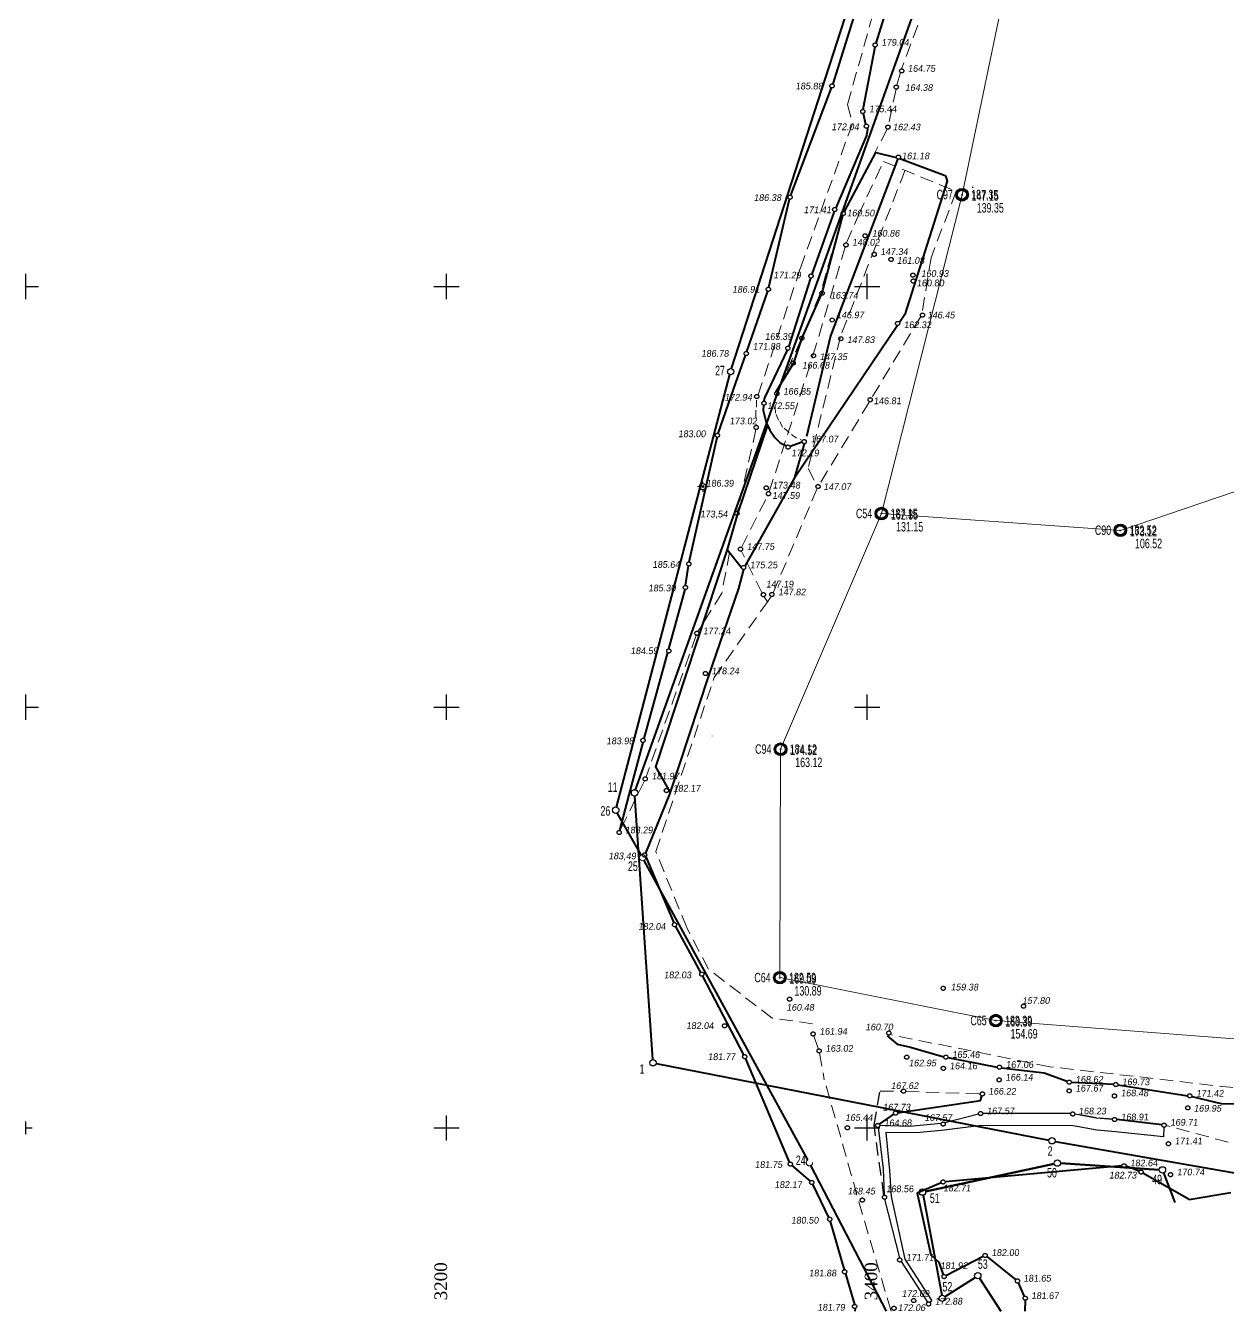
# Model space of a CAD drawing. Header units: millimetres. Extents: x 3233000 to 6468300, y 5635113 to 11269398.
# Drawn here: x 3233000 to 3233571, y 5635113 to 5635724 of the extents above; entities that cross this region are included whole.
import ezdxf
from ezdxf.enums import TextEntityAlignment as Align

# ---------------------------------------------------------------- set-up
doc = ezdxf.new("R2010")
doc.units = ezdxf.units.MM
doc.header["$LTSCALE"] = 2
doc.header["$PDMODE"] = 32
doc.header["$PDSIZE"] = 0.3
for name, pattern in [('ADOT1', [1.6, 0.1, -1.5]), ('DASHED2', [9.525, 6.35, -3.175]), ('HIDDEN2', [4.7625, 3.175, -1.5875])]:
    doc.linetypes.add(name, pattern=pattern)
for name, color, linetype in [('REGION_OBJ', 7, 'Continuous'), ('ввскр.бровка', 7, 'Continuous'), ('ВЫСОТЫ', 7, 'Continuous'), ('ГИДРОТЕХНИЧЕСКИЕ', 7, 'Continuous'), ('ГРАНИЦА', 7, 'Continuous'), ('ИМЕНА', 7, 'Continuous'), ('К_РЕЛЬЕФ', 7, 'Continuous'), ('Контур запасів', 7, 'Continuous'), ('КОНТУРА_СМЕЖЕСТВ', 7, 'Continuous'), ('кресты', 7, 'Continuous'), ('н.доб.бровка', 7, 'Continuous'), ('НАДЗЕМКА', 7, 'Continuous'), ('нвскр.бровка', 7, 'Continuous'), ('ОШИБКИ', 7, 'Continuous'), ('ПИКЕТЫ', 7, 'Continuous'), ('ПРОМЫШЛЕННЫЕ', 7, 'Continuous'), ('ПУНКТЫ', 7, 'Continuous'), ('РЕЛЬЕФ', 7, 'Continuous'), ('ТОКА_СТ', 1, 'Continuous')]:
    doc.layers.add(name, color=color, linetype=linetype)
doc.layers.add('н.бровка', color=7, linetype='HIDDEN2', lineweight=20)
doc.styles.add('grad', font='grad.shx')
doc.styles.add('universw', font='universw.shx', dxfattribs={"oblique": 10})
doc.styles.add('user', font='symeteo.shx', dxfattribs={"height": 2.5})

# ---------------------------------------------------------------- blocks, each defined once
blk = doc.blocks.new('piket')
at = {"layer": 'ПИКЕТЫ', "linetype": 'Continuous'}
h = blk.add_hatch(color=7, dxfattribs=at)
edge = h.paths.add_edge_path()
edge.add_arc((0, 0), 0.3, 0, 360)
at = {"layer": 'ПИКЕТЫ', "color": 7, "linetype": 'Continuous'}
blk.add_circle((0, 0), 0.3, dxfattribs=at)
at = {"layer": 'ВЫСОТЫ', "style": 'universw', "oblique": 6}
blk.add_attdef('H', (1.88, -0.23), '', height=2, dxfattribs=at)
at = {"layer": 'ИМЕНА', "style": 'universw', "oblique": 10}
blk.add_attdef('NAME', text='', height=2, dxfattribs=at).set_placement((0, 2.37), align=Align.CENTER)
at = {"layer": 'ТОКА_СТ', "style": 'universw', "oblique": 6, "flags": 1}
blk.add_attdef('POINT', text='', height=2, dxfattribs=at).set_placement((0, -2.79), align=Align.CENTER)
blk = doc.blocks.new('89_1')
h = blk.add_hatch(color=256)
h.paths.add_polyline_path([(-1.5, 0, 1), (1.5, 0, 1)])
h.paths.add_polyline_path([(1.1, 0, -1), (-1.1, 0, -1)], flags=16)
h.paths.add_polyline_path([(0.06, 0, -1), (-0.06, 0, -1)], flags=0)
for radius in [1.5, 1.1, 0.0622]:
    blk.add_circle((0, 0), radius)
at = {"color": 7, "linetype": 'Continuous', "style": 'user', "flags": 8}
blk.add_attdef('ddddd', (2.53, -1.14), '', height=2.5, dxfattribs=at)
at = {"color": 7, "linetype": 'Continuous', "style": 'grad', "oblique": 10, "width": 0.7}
for tag, p in [('P37', (6.48, 0.16)), ('P4', (6.45, -2.94))]:
    blk.add_attdef(tag, text='', height=2.5, dxfattribs=at).set_placement(p, align=Align.CENTER)
blk = doc.blocks.new('POINTINV')
at = {"layer": 'ПУНКТЫ', "color": 0, "linetype": 'Continuous'}
blk.add_point((0, 0), dxfattribs=at)
at = {"layer": 'ВЫСОТЫ', "color": 0, "style": 'grad', "width": 0.7}
blk.add_attdef('POINT_H', (1.6, -0.8), '', height=1.65, dxfattribs=at)
at = {"layer": 'ИМЕНА', "color": 0, "style": 'grad', "width": 0.7}
blk.add_attdef('POINT_NAM', text='', height=1.65, dxfattribs=at).set_placement((-1.6, -0.8), align=Align.RIGHT)
at = {"layer": 'ОШИБКИ', "color": 0, "linetype": 'Continuous', "style": 'grad', "width": 0.7, "flags": 1}
blk.add_attdef('POINT_MX', text='', height=1.65, dxfattribs=at).set_placement((-4.2077, 4.453385), align=Align.RIGHT)
blk.add_attdef('POINT_MY', (2.8923, 4.253385), '', height=1.65, dxfattribs=at)
blk = doc.blocks.new('5_1')
at = {"linetype": 'Continuous'}
h = blk.add_hatch(color=7, dxfattribs=at)
edge = h.paths.add_edge_path()
edge.add_arc((0, 0), 0.0588, 0, 360)
at = {"color": 7, "linetype": 'Continuous'}
for p, q in [((-0.75, 0), (-1.25, 0)), ((0, 0.75), (0, 1.25)), ((0.75, 0), (1.25, 0)), ((0, -0.75), (0, -1.25))]:
    blk.add_line(p, q, dxfattribs=at)
for radius in [0.75, 0.0588]:
    blk.add_circle((0, 0), radius, dxfattribs=at)
at = {"color": 7, "linetype": 'Continuous', "style": 'grad', "oblique": 10, "width": 0.7}
blk.add_attdef('P4', (2, 0.7), '', height=2.5, dxfattribs=at)
blk.add_attdef('P37', text='', height=2.5, dxfattribs=at).set_placement((-2, 0), align=Align.MIDDLE_RIGHT)
at = {"color": 7, "linetype": 'Continuous', "style": 'user', "flags": 8}
blk.add_attdef('ddddd', text='', height=2.5, dxfattribs=at).set_placement((2, 0), align=Align.MIDDLE_LEFT)
at = {"color": 7, "linetype": 'Continuous', "style": 'grad', "oblique": 10, "width": 0.7}
blk.add_attdef('P69', text='', height=2.5, dxfattribs=at).set_placement((2, -0.7), align=Align.TOP_LEFT)

msp = doc.modelspace()

# ---------------------------------------------------------------- linework, layer by layer
at = {"layer": 'REGION_OBJ', "color": 30, "linetype": 'Continuous'}
msp.add_lwpolyline([(3233460.57, 5635637.11), (3233460.57, 5635637.11)], dxfattribs=at)
at = {"layer": 'ввскр.бровка', "color": 7, "linetype": 'Continuous', "lineweight": 40}
for p, q in [((3233415.73, 5635798.71), (3233383.6, 5635696.26)), ((3233420.22, 5635766.86), (3233404.11, 5635715.72)), ((3233403.62, 5635713.82), (3233397.98, 5635684.12)), ((3233363.65, 5635643.35), (3233382.95, 5635694.39)), ((3233398.08, 5635682.17), (3233399.24, 5635677.11)), ((3233399.61, 5635671.83), (3233385.07, 5635637.41)), ((3233353.23, 5635599.62), (3233363.05, 5635641.47)), ((3233384.37, 5635635.6), (3233373.74, 5635605.84)), ((3233373.11, 5635603.98), (3233362.68, 5635571.57)), ((3233342.79, 5635569.09), (3233352.71, 5635597.71)), ((3233337.65, 5635554.71), (3233342.13, 5635567.23)), ((3233361.96, 5635569.74), (3233351.14, 5635547.11)), ((3233350.59, 5635541.06), (3233351.95, 5635535.29)), ((3233351.95, 5635535.29), (3233353.68, 5635531.66)), ((3233315.39, 5635469.07), (3233328.61, 5635528.26)), ((3233353.68, 5635531.66), (3233356.08, 5635528.23)), ((3233358.65, 5635525.67), (3233361.58, 5635524.19)), ((3233313.64, 5635457.91), (3233315.03, 5635467.13)), ((3233313.24, 5635455.99), (3233305.47, 5635427.72)), ((3233305.01, 5635426.02), (3233293.78, 5635385.15)), ((3233293.27, 5635383.25), (3233286.69, 5635358.34)), ((3233286.69, 5635358.34), (3233282.26, 5635341.45))]:
    msp.add_line(p, q, dxfattribs=at)
for points in [[(3233389.13, 5635635.58), (3233404.18, 5635663.76), (3233413.82, 5635661.37)], [(3233414.42, 5635660.34), (3233382.5, 5635576.59), (3233371.21, 5635528.74)], [(3233415.56, 5635660.86), (3233437.12, 5635652.74), (3233437.26, 5635652.63), (3233437.94, 5635649.99), (3233417.96, 5635586.66), (3233415.36, 5635582.82)], [(3233356.7, 5635549.98), (3233356.66, 5635550.05), (3233365.1, 5635563.75), (3233369.12, 5635575.65), (3233378.6, 5635596.9), (3233388.45, 5635633.76)], [(3233414.44, 5635581.45), (3233365.64, 5635509.25), (3233370.15, 5635525.26)], [(3233352.56, 5635534.09), (3233338.45, 5635492.56), (3233333.37, 5635475.04), (3233340.23, 5635466.48)], [(3233369.13, 5635525.96), (3233363.37, 5635523.91)], [(3233341.92, 5635467.11), (3233365.73, 5635509.39)], [(3233333.37, 5635475.04), (3233299.36, 5635371.69), (3233306.21, 5635359.83)], [(3233341.13, 5635465.46), (3233338.88, 5635456.4), (3233324.54, 5635414.99), (3233306, 5635358.75), (3233294.57, 5635330.65)], [(3233294.73, 5635328.91), (3233308.08, 5635297.58)], [(3233308.94, 5635295.82), (3233320.82, 5635273.9)], [(3233321.74, 5635272.16), (3233341.25, 5635234.7)], [(3233409.56, 5635243.86), (3233414.2, 5635239.77), (3233420.64, 5635238.46), (3233436.46, 5635233.89)], [(3233342.07, 5635232.92), (3233362.98, 5635183.71)], [(3233438.38, 5635233.44), (3233461.85, 5635228.91)], [(3233463.79, 5635228.6), (3233484.07, 5635226.25), (3233495.12, 5635222.17)], [(3233497.02, 5635221.76), (3233517.18, 5635220.75)], [(3233519.15, 5635220.54), (3233552.36, 5635215.33)], [(3233414.48, 5635207.27), (3233453.87, 5635213.08), (3233454.43, 5635215.24)], [(3233554.27, 5635214.94), (3233568.2, 5635211.56), (3233585.65, 5635211.5)], [(3233405.83, 5635201.73), (3233412.68, 5635206.57)], [(3233540.12, 5635201.55), (3233518.59, 5635203.96)], [(3233364.17, 5635182.16), (3233372.86, 5635174.74)], [(3233521.07, 5635182.07), (3233437.03, 5635174.46)], [(3233529.27, 5635179.44), (3233523.04, 5635181.89)], [(3233374.04, 5635173.22), (3233381.65, 5635157.42)], [(3233435.12, 5635174), (3233423.75, 5635169.08), (3233430.21, 5635139.77), (3233434.12, 5635136.15), (3233436.11, 5635130.24)], [(3233553.12, 5635165.99), (3233531.05, 5635178.59)], [(3233382.36, 5635155.62), (3233389.1, 5635132.6)], [(3233437.34, 5635129.95), (3233455.14, 5635139.02)], [(3233456.92, 5635138.94), (3233470.61, 5635127.83)], [(3233389.65, 5635130.72), (3233393.91, 5635116.16)], [(3233471.73, 5635126.33), (3233474.61, 5635119.89)], [(3233475.01, 5635118.08), (3233474.9, 5635112.86)], [(3233394.2, 5635114.21), (3233394.17, 5635112.86)]]:
    msp.add_lwpolyline(points, dxfattribs=at)
at = {"layer": 'ввскр.бровка', "color": 7, "linetype": 'HIDDEN2', "lineweight": 20}
for points in [[(3233374.7, 5635243.79), (3233376.75, 5635237.53)], [(3233377.27, 5635235.64), (3233379.62, 5635222.93)]]:
    msp.add_lwpolyline(points, dxfattribs=at)
at = {"layer": 'ввскр.бровка', "color": 2, "linetype": 'HIDDEN2'}
msp.add_lwpolyline([(3233408.18, 5635245), (3233408.18, 5635245)], dxfattribs=at)
at = {"layer": 'ГИДРОТЕХНИЧЕСКИЕ', "color": 7, "linetype": 'ADOT1', "elevation": 182.05}
msp.add_lwpolyline([(3233434.18, 5635136.17), (3233434.05, 5635136.14)], dxfattribs=at)
at = {"layer": 'ГРАНИЦА', "color": 7, "linetype": 'Continuous', "lineweight": 40}
for p, q in [((3233299.66, 5635230.69), (3233486.33, 5635194.19)), ((3233489.29, 5635193.64), (3233670.01, 5635161.92))]:
    msp.add_line(p, q, dxfattribs=at)
for points in [[(3233289.93, 5635360.72), (3233466.87, 5635855.06)], [(3233298.08, 5635232.48), (3233289.53, 5635357.79)]]:
    msp.add_lwpolyline(points, dxfattribs=at)
at = {"layer": 'К_РЕЛЬЕФ', "color": 30, "linetype": 'Continuous'}
for p, q in [((3233530.17, 5635179.15), (3233530.17, 5635179.15)), ((3233530.17, 5635179.15), (3233530.17, 5635179.15)), ((3233434.05, 5635136.14, 182.26), (3233430.17, 5635139.72))]:
    msp.add_line(p, q, dxfattribs=at)
at = {"layer": 'Контур запасів', "color": 5, "linetype": 'Continuous', "lineweight": 15}
for points in [[(3233976.23, 5635840.28), (3233976.25, 5635840.16), (3233904.73, 5635671.71), (3233892.02, 5635420.86), (3233850.77, 5635332.58), (3233782.32, 5635239.75), (3233681.44, 5635245.91), (3233597.07, 5635240.68), (3233461.15, 5635251.02), (3233358.47, 5635271.45), (3233358.83, 5635380.03), (3233406.76, 5635492.03), (3233445.08, 5635643.63), (3233474.1, 5635783.18), (3233485.44, 5635905.91), (3233485.46, 5635906.04)], [(3233406.76, 5635492.03), (3233520.33, 5635484.08), (3233736.06, 5635557.44), (3233892.02, 5635420.86)]]:
    msp.add_lwpolyline(points, dxfattribs=at)
at = {"layer": 'КОНТУРА_СМЕЖЕСТВ', "color": 7, "linetype": 'Continuous', "lineweight": 40}
for p, q in [((3233540.9, 5635178.66), (3233546.25, 5635164.57)), ((3233437.01, 5635119.83), (3233451.29, 5635128.99))]:
    msp.add_line(p, q, dxfattribs=at)
for points in [[(3233335.57, 5635560.97), (3233416.09, 5635810.24)], [(3233280.85, 5635352.53), (3233318.6, 5635496.56), (3233334.73, 5635558.08)], [(3233292.49, 5635329.77), (3233281.21, 5635349.76)], [(3233371.82, 5635184.83), (3233293.95, 5635327.14)], [(3233409.23, 5635112.86), (3233373.23, 5635182.17)], [(3233488.91, 5635182.97), (3233427.76, 5635169.79)], [(3233538.86, 5635180.16), (3233491.88, 5635183.2)], [(3233426.57, 5635168.01), (3233435.43, 5635120.49)], [(3233426.57, 5635168.01), (3233435.43, 5635120.49)], [(3233453.36, 5635128.53), (3233463.52, 5635112.86)]]:
    msp.add_lwpolyline(points, dxfattribs=at)
at = {"layer": 'КОНТУРА_СМЕЖЕСТВ', "color": 2, "linetype": 'Continuous', "lineweight": 50}
msp.add_lwpolyline([(3233488.91, 5635182.97), (3233427.76, 5635169.79)], dxfattribs=at)
at = {"layer": 'КОНТУРА_СМЕЖЕСТВ', "color": 7, "linetype": 'Continuous', "lineweight": 50}
msp.add_lwpolyline([(3233538.86, 5635180.16), (3233491.88, 5635183.2)], dxfattribs=at)
at = {"layer": 'кресты', "color": 7, "linetype": 'Continuous'}
for p, q in [((3233000, 5635594), (3233000, 5635606)), ((3233200, 5635594), (3233200, 5635606)), ((3233400, 5635594), (3233400, 5635606)), ((3233000, 5635600), (3233006, 5635600)), ((3233194, 5635600), (3233206, 5635600)), ((3233394, 5635600), (3233406, 5635600)), ((3233000, 5635394), (3233000, 5635406)), ((3233200, 5635394), (3233200, 5635406)), ((3233400, 5635394), (3233400, 5635406)), ((3233000, 5635400), (3233006, 5635400)), ((3233194, 5635400), (3233206, 5635400)), ((3233394, 5635400), (3233406, 5635400)), ((3233200, 5635194), (3233200, 5635206)), ((3233400, 5635194), (3233400, 5635206)), ((3233000, 5635197), (3233000, 5635203)), ((3233000, 5635200), (3233003, 5635200)), ((3233194, 5635200), (3233206, 5635200)), ((3233394, 5635200), (3233406, 5635200))]:
    msp.add_line(p, q, dxfattribs=at)
at = {"layer": 'кресты', "color": 7, "linetype": 'DASHED2', "lineweight": 20}
msp.add_line((3233323.76, 5635505.97, 186.44), (3233323.76, 5635506.9, 186.44), dxfattribs=at)
at = {"layer": 'кресты', "color": 7, "linetype": 'Continuous', "lineweight": 40}
msp.add_line((3233518.49, 5635486.45), (3233518.44, 5635486.13), dxfattribs=at)
at = {"layer": 'кресты', "color": 7, "linetype": 'DASHED2', "lineweight": 20}
for p in [(3233321.76, 5635504.9, 186.44), (3233321.88, 5635504.87, 186.39)]:
    msp.add_point(p, dxfattribs=at)
at = {"layer": 'н.бровка', "color": 7, "linetype": 'HIDDEN2', "lineweight": 20}
for points in [[(3233436.06, 5635797.59), (3233424.31, 5635791.52), (3233410.41, 5635756.82), (3233390.69, 5635686.58), (3233392.97, 5635677.5), (3233368.19, 5635608.52), (3233348.14, 5635548.44)], [(3233424.11, 5635724.19), (3233416.38, 5635703.48)], [(3233415.79, 5635701.7), (3233414.15, 5635695.7)], [(3233413.7, 5635693.79), (3233410.13, 5635676.71)], [(3233409.48, 5635674.84), (3233389.14, 5635635.57)], [(3233390.18, 5635620.69), (3233395.84, 5635633.96), (3233407.75, 5635659.39)], [(3233407.75, 5635659.39), (3233442.26, 5635645.23)], [(3233417.91, 5635654.98), (3233387.27, 5635576.12), (3233371.91, 5635513.52), (3233375.95, 5635505.74)], [(3233442.26, 5635645.23), (3233430.35, 5635613.61), (3233426.09, 5635587.37)], [(3233388.36, 5635633.78), (3233377.97, 5635597.62)], [(3233353.43, 5635502.42), (3233374.22, 5635567.12), (3233389.56, 5635618.81)], [(3233923.71, 5635604.84), (3233914.48, 5635547.88), (3233900.57, 5635411.02), (3233891.43, 5635285.9), (3233866.47, 5635170.56), (3233855.29, 5635161.78), (3233827.34, 5635155.8), (3233780.05, 5635165.45), (3233745.28, 5635181.77), (3233703.54, 5635193.51), (3233677.13, 5635195.49), (3233638.91, 5635206.75), (3233608.76, 5635210.08), (3233592.71, 5635217.02), (3233486.77, 5635229.13), (3233410.89, 5635244.37)], [(3233377.6, 5635596.49), (3233369.22, 5635576.38)], [(3233425.52, 5635585.76), (3233377.18, 5635505.71)], [(3233368.44, 5635574.58), (3233361.26, 5635558.59), (3233357.44, 5635549.98)], [(3233376.18, 5635504), (3233355.33, 5635454.35)], [(3233340.29, 5635476), (3233352.7, 5635500.58)], [(3233350.01, 5635454.24), (3233340.17, 5635474.26)], [(3233374.03, 5635249.57), (3233354.81, 5635252.25), (3233324.62, 5635275.44), (3233314.23, 5635295.23), (3233299.52, 5635331.44), (3233327.24, 5635414.15), (3233354.38, 5635452.65)], [(3233354.39, 5635452.65), (3233352.54, 5635450.05), (3233350.96, 5635452.55)], [(3233380.51, 5635220.03), (3233396.02, 5635164.96), (3233411.24, 5635113.42), (3233411.47, 5635112.86)], [(3233580.79, 5635190.77), (3233542.06, 5635201.18)]]:
    msp.add_lwpolyline(points, dxfattribs=at)
at = {"layer": 'н.бровка', "color": 7, "linetype": 'HIDDEN2', "lineweight": 20, "elevation": 173.02}
for points in [[(3233347.12, 5635532), (3233338.37, 5635493.1)], [(3233337.96, 5635491.17), (3233337.8, 5635490.3)], [(3233334.58, 5635473.54), (3233330.87, 5635454.25), (3233319.57, 5635435.98)], [(3233318.7, 5635434.22), (3233294.87, 5635366.85)], [(3233294.09, 5635365.03), (3233282.52, 5635341.38)]]:
    msp.add_lwpolyline(points, dxfattribs=at)
at = {"layer": 'н.бровка', "color": 7, "linetype": 'HIDDEN2', "elevation": 168.56}
msp.add_lwpolyline([(3233418.29, 5635217.39), (3233453.75, 5635216.23)], dxfattribs=at)
at = {"layer": 'н.доб.бровка', "color": 7, "linetype": 'HIDDEN2', "lineweight": 20}
for points in [[(3233326.23, 5635386.32), (3233326.23, 5635386.35)], [(3233355.88, 5635380.61), (3233356.67, 5635380.46)], [(3233358.71, 5635380.06), (3233358.83, 5635380.03)]]:
    msp.add_lwpolyline(points, dxfattribs=at)
at = {"layer": 'НАДЗЕМКА', "color": 7, "linetype": 'Continuous', "lineweight": 20}
msp.add_line((3233347.13, 5635541.13), (3233347.13, 5635537.58), dxfattribs=at)
at = {"layer": 'нвскр.бровка', "color": 7, "linetype": 'HIDDEN2', "lineweight": 20}
msp.add_lwpolyline([(3233409.42, 5635244.64), (3233409.28, 5635244.66)], dxfattribs=at)
at = {"layer": 'нвскр.бровка', "color": 7, "linetype": 'HIDDEN2', "elevation": 168.56}
msp.add_lwpolyline([(3233407.91, 5635168.01), (3233403.26, 5635201.45), (3233406.14, 5635217.71), (3233416.32, 5635217.45)], dxfattribs=at)
at = {"layer": 'нвскр.бровка', "color": 7, "linetype": 'HIDDEN2'}
for points in [[(3233496.71, 5635206.8), (3233454.9, 5635206.86)], [(3233516.63, 5635204.15), (3233508.83, 5635204.76), (3233498.67, 5635206.59)]]:
    msp.add_lwpolyline(points, dxfattribs=at)
at = {"layer": 'нвскр.бровка', "color": 7, "linetype": 'Continuous', "lineweight": 40}
msp.add_lwpolyline([(3233553.12, 5635165.99), (3233572.81, 5635169.37)], dxfattribs=at)
at = {"layer": 'нвскр.бровка', "color": 7}
for centre in [(3233335.11, 5635559.54), (3233289.42, 5635359.3), (3233280.47, 5635351.07), (3233298.18, 5635230.98), (3233487.81, 5635193.9), (3233490.38, 5635183.3), (3233540.36, 5635180.07), (3233426.28, 5635169.49), (3233452.56, 5635129.8), (3233435.74, 5635119.02)]:
    msp.add_circle(centre, 1.51, dxfattribs=at)
at = {"layer": 'нвскр.бровка', "color": 7, "lineweight": 20}
msp.add_circle((3233293.23, 5635328.46), 1.51, dxfattribs=at)
at = {"layer": 'нвскр.бровка', "color": 7, "linetype": 'HIDDEN2', "lineweight": 20}
msp.add_circle((3233372.54, 5635183.51), 1.51, dxfattribs=at)
at = {"layer": 'ПИКЕТЫ', "linetype": 'HIDDEN2'}
for centre in [(3233403.78, 5635714.79), (3233416.39, 5635702.49), (3233383.28, 5635695.33), (3233413.82, 5635694.77), (3233397.88, 5635683.14), (3233399.6, 5635676.19), (3233409.86, 5635675.76), (3233414.81, 5635661.5), (3233363.33, 5635642.42), (3233384.54, 5635636.57), (3233388.62, 5635634.73), (3233389.91, 5635619.74), (3233399.01, 5635624.08), (3233403.33, 5635615.27), (3233411.33, 5635612.85), (3233373.28, 5635604.96), (3233421.74, 5635605.39), (3233421.92, 5635602.58), (3233353.02, 5635598.65), (3233378.54, 5635596.81), (3233414.45, 5635582.44), (3233426.27, 5635586.4), (3233368.96, 5635575.43), (3233362.29, 5635570.67), (3233342.53, 5635568.13), (3233364.84, 5635563.62), (3233347.49, 5635547.69), (3233357.07, 5635549.07), (3233401.44, 5635546.17), (3233350.94, 5635544.5), (3233347.24, 5635532.98), (3233328.77, 5635529.24), (3233362.41, 5635523.66), (3233370.08, 5635526.25), (3233352.03, 5635504.25), (3233376.64, 5635504.88), (3233353.07, 5635501.5), (3233338.08, 5635492.15), (3233339.77, 5635475.16), (3233315.22, 5635468.1), (3233341.22, 5635466.44), (3233313.57, 5635456.92), (3233350.65, 5635453.49), (3233354.69, 5635453.59), (3233319.04, 5635435.15), (3233305.68, 5635426.75), (3233323.1, 5635416.02), (3233293.43, 5635384.23), (3233294.48, 5635365.94), (3233304.55, 5635360.37), (3233282.12, 5635340.48), (3233294.19, 5635329.74), (3233308.4, 5635296.65), (3233321.37, 5635273.08), (3233436.15, 5635266.38), (3233363.13, 5635261.19), (3233474.33, 5635257.89), (3233332.22, 5635248.56), (3233374.27, 5635244.68), (3233410.27, 5635245.14), (3233341.78, 5635233.87), (3233377.15, 5635236.62), (3233418.77, 5635233.64), (3233437.42, 5635233.68), (3233436.19, 5635228.33), (3233462.84, 5635228.87), (3233462.72, 5635222.87), (3233496.03, 5635221.77), (3233417.3, 5635217.5), (3233454.74, 5635216.18), (3233496, 5635217.66), (3233517.51, 5635215.23), (3233518.16, 5635220.62), (3233553.35, 5635215.28), (3233552.41, 5635209.55), (3233413.51, 5635207.11), (3233453.91, 5635206.86), (3233497.69, 5635206.65), (3233517.6, 5635203.99), (3233390.57, 5635200.11), (3233404.98, 5635201.22), (3233436.12, 5635201.85), (3233541.09, 5635201.32), (3233543.17, 5635192.51), (3233363.45, 5635182.84), (3233522.06, 5635182.03), (3233530.18, 5635179.05), (3233373.62, 5635174.12), (3233436.05, 5635174.34), (3233544.2, 5635177.82), (3233408.23, 5635167.08), (3233397.67, 5635165.73), (3233382.19, 5635156.59), (3233415.44, 5635137.25), (3233456.05, 5635139.41), (3233389.27, 5635131.63), (3233436.55, 5635129.35), (3233471.42, 5635127.27), (3233422.09, 5635117.95), (3233475.15, 5635119.06), (3233394.03, 5635115.18), (3233412.72, 5635114.29), (3233429.18, 5635116.33)]:
    msp.add_circle(centre, 0.989, dxfattribs=at)
at = {"layer": 'ПИКЕТЫ'}
for centre in [(3233383.35, 5635584.09), (3233387.47, 5635575.21), (3233374.46, 5635567.1)]:
    msp.add_circle(centre, 0.989, dxfattribs=at)
at = {"layer": 'РЕЛЬЕФ', "color": 7, "linetype": 'Continuous', "lineweight": 40}
for p, q in [((3233400.16, 5635674.79), (3233399.61, 5635671.83)), ((3233399.92, 5635675.25), (3233400.16, 5635674.79)), ((3233450.18, 5635647.27), (3233449.86, 5635646.85)), ((3233329.15, 5635530.15), (3233337.65, 5635554.71)), ((3233351.14, 5635547.11), (3233350.91, 5635545.49)), ((3233350.7, 5635543.54), (3233350.59, 5635541.06)), ((3233356.08, 5635528.23), (3233358.65, 5635525.67))]:
    msp.add_line(p, q, dxfattribs=at)
at = {"layer": 'РЕЛЬЕФ', "color": 7, "linetype": 'Continuous', "lineweight": 20}
for p, q in [((3233347.36, 5635546.03), (3233347.31, 5635542.61)), ((3233356.6, 5635547.08), (3233356.01, 5635544.19)), ((3233356.24, 5635542.95), (3233356.42, 5635539.83)), ((3233347.2, 5635534.75), (3233347.27, 5635533.97)), ((3233356.77, 5635539.18), (3233357.89, 5635536.41)), ((3233358.48, 5635535.76), (3233359.72, 5635533.11)), ((3233360.49, 5635532.58), (3233362.85, 5635530.52)), ((3233364, 5635529.57), (3233366.46, 5635527.87)), ((3233368.1, 5635527.23), (3233369.21, 5635526.71)), ((3233532.3, 5635488.15), (3233532.25, 5635488.15))]:
    msp.add_line(p, q, dxfattribs=at)
at = {"layer": 'РЕЛЬЕФ', "color": 7, "linetype": 'HIDDEN2'}
msp.add_lwpolyline([(3233378.29, 5635230.15), (3233378.29, 5635230.15)], dxfattribs=at)
at = {"layer": 'РЕЛЬЕФ', "color": 141, "linetype": 'Continuous'}
for points, elevation in [([(3233452.95, 5635206.62), (3233436.96, 5635202.37)], 169.71), ([(3233453.89, 5635206.87), (3233453.85, 5635206.86)], 169.71), ([(3233496.71, 5635206.8), (3233454.9, 5635206.87)], 169.71), ([(3233516.62, 5635204.08), (3233508.9, 5635204.71), (3233498.67, 5635206.59)], 169.71), ([(3233540.12, 5635201.55), (3233518.59, 5635203.9)], 169.71), ([(3233435.15, 5635202.05), (3233420.03, 5635200.76), (3233405.96, 5635201.15)], 167.57), ([(3233540.78, 5635195.71), (3233518.1, 5635198.23), (3233509.34, 5635198.94), (3233497.97, 5635201.03), (3233454.33, 5635201.1), (3233435.35, 5635198.86)], 169.71), ([(3233541.03, 5635200.34), (3233540.78, 5635195.71)], 169.71)]:
    msp.add_lwpolyline(points, dxfattribs=dict(at, elevation=elevation))
for points in [[(3233405.17, 5635200.26), (3233407.61, 5635180.57), (3233408.01, 5635168.04)], [(3233435.35, 5635198.86), (3233423.42, 5635197.7), (3233408.93, 5635197.86), (3233410.59, 5635179.74), (3233411.44, 5635167.42), (3233417.92, 5635137.59), (3233430.65, 5635117.85), (3233429.85, 5635117.06)], [(3233408.29, 5635166.09), (3233415.34, 5635138.24)], [(3233416.1, 5635136.52), (3233428.69, 5635117.18)]]:
    msp.add_lwpolyline(points, dxfattribs=at)

# ---------------------------------------------------------------- block references
at = {"layer": 'ПИКЕТЫ', "color": 4}
ref = msp.add_blockref('piket', (3233321.88, 5635504.87, 186.39), dxfattribs=dict(at, xscale=1.6, yscale=1.6, zscale=1.6))
ref.add_attrib('H', '186.39', (3233323.48, 5635504.87, -111.83), dxfattribs={"layer": 'ВЫСОТЫ', "height": 3.2, "style": 'universw', "oblique": 6})
at = {"layer": 'ПРОМЫШЛЕННЫЕ', "color": 7, "linetype": 'Continuous', "xscale": 2, "yscale": 2, "zscale": 2, "rotation": 353.291126940981}
for p in [(3233445.08, 5635643.63), (3233406.76, 5635492.03), (3233520.33, 5635484.08), (3233358.83, 5635380.03), (3233358.47, 5635271.45), (3233461.15, 5635251.02)]:
    msp.add_blockref('89_1', p, dxfattribs=at)
at = {"layer": 'ПУНКТЫ', "color": 7, "linetype": 'Continuous', "xscale": 2.727815320212315, "yscale": 2.727815320212315, "zscale": 2.727815320212315}
for p, values in [((3233445.08, 5635643.62), {'POINT_NAM': 'C97', 'POINT_H': '187.35'}), ((3233406.76, 5635492.02), {'POINT_NAM': 'C54', 'POINT_H': '187.15'}), ((3233520.32, 5635484.07), {'POINT_NAM': 'C90', 'POINT_H': '182.52'}), ((3233358.82, 5635380.04), {'POINT_NAM': 'C94', 'POINT_H': '184.12'}), ((3233358.45, 5635271.43), {'POINT_NAM': 'C64', 'POINT_H': '182.59'}), ((3233461.14, 5635251.01), {'POINT_NAM': 'C65', 'POINT_H': '183.39'})]:
    msp.add_blockref('POINTINV', p, dxfattribs=at).add_auto_attribs(values)
at = {"layer": 'ПУНКТЫ', "color": 7, "linetype": 'Continuous', "xscale": 2, "yscale": 2, "zscale": 2, "rotation": 0.982932777762484}
msp.add_blockref('5_1', (3233321.88, 5635504.87, 186.39), dxfattribs=at)

# ---------------------------------------------------------------- texts
at = {"layer": 'ввскр.бровка', "color": 7, "linetype": 'Continuous', "char_height": 6, "width": 23.85, "attachment_point": 1, "rotation": 90}
for s, insert in [('{\\fTimes New Roman|b0|i0|c0|p18;3200}', (3233194.3, 5635118.05)), ('{\\fTimes New Roman|b0|i0|c0|p18;3400}', (3233398.81, 5635118.05))]:
    msp.add_mtext(s, dxfattribs=dict(at, insert=insert))
at = {"layer": 'ВЫСОТЫ', "style": 'universw', "oblique": 6}
for tag, p in [('179.04', (3233406.8, 5635714.39, 179.04)), ('164.75', (3233419.31, 5635702.04, 164.75)), ('185.88', (3233365.9, 5635693.66, 185.88)), ('175.44', (3233400.94, 5635682.82, 175.44)), ('148.02', (3233392.89, 5635619.43, 148.31)), ('147.34', (3233406.31, 5635614.96, 148.31)), ('160.80', (3233423.52, 5635600.09, 160.8)), ('162.32', (3233417.47, 5635580.19, 162.32)), ('165.39', (3233351.4, 5635574.61, 165.39)), ('171.88', (3233345.65, 5635569.9, 171.88)), ('186.78', (3233321.11, 5635566.57, 186.78)), ('166.85', (3233360.09, 5635548.55, 166.85)), ('146.81', (3233403.1, 5635544.04, 146.81)), ('172.55', (3233352.41, 5635541.69, 172.55)), ('173.02', (3233334.6, 5635534.47, 173.02)), ('183.00', (3233310.17, 5635528.36, 186)), ('167.07', (3233373.17, 5635525.86, 167.07)), ('173.48', (3233355.08, 5635503.95, 173.48)), ('147.59', (3233354.87, 5635499.04, 173.48)), ('173,54', (3233320.64, 5635490.21, 175.25)), ('147.75', (3233342.83, 5635474.77, 175.25)), ('185.64', (3233297.92, 5635466.24, 185.64)), ('175.25', (3233344.29, 5635466.05, 175.25)), ('147.19', (3233351.93, 5635456.91, 147.82)), ('185.30', (3233295.95, 5635455.06, 185.3)), ('147.82', (3233357.74, 5635453.18, 147.82)), ('177.24', (3233322, 5635434.69, 177.24)), ('184.59', (3233287.54, 5635425.24, 184.59)), ('178.24', (3233326.09, 5635415.66, 178.24)), ('183.98', (3233276.02, 5635382.39, 183.98)), ('181.97', (3233297.59, 5635365.67, 181.97)), ('182.17', (3233307.71, 5635359.89, 182.17)), ('183.29', (3233285, 5635340.04, 183.29)), ('182.04', (3233291.14, 5635294.2, 182.04)), ('182.03', (3233303.36, 5635271.16, 182.03)), ('182.04', (3233313.97, 5635247.03, 182.04)), ('161.94', (3233377.44, 5635244.33, 161.94)), ('181.77', (3233324.27, 5635232.26, 181.77)), ('163.02', (3233380.2, 5635236.25, 163.02)), ('165.46', (3233440.41, 5635233.31, 165.46)), ('164.16', (3233439.24, 5635227.92, 164.16)), ('167.06', (3233465.94, 5635228.56, 167.06)), ('166.14', (3233465.74, 5635222.53, 166.14)), ('168.62', (3233499.1, 5635221.47, 168.62)), ('169.73', (3233521.17, 5635220.31, 169.73)), ('166.22', (3233457.68, 5635215.84, 166.24)), ('167.67', (3233499.05, 5635217.3, 167.67)), ('168.48', (3233520.58, 5635215.02, 168.48)), ('171.42', (3233556.4, 5635214.85, 171.42)), ('167.57', (3233456.9, 5635206.51, 167.57)), ('168.23', (3233500.54, 5635206.44, 168.23)), ('164.68', (3233408.07, 5635200.82, 164.68)), ('168.91', (3233520.67, 5635203.64, 168.91)), ('169.71', (3233544.1, 5635201.08, 169.71)), ('171.41', (3233546.21, 5635192.24, 171.41)), ('181.75', (3233346.61, 5635181.01, 181.75)), ('182.64', (3233525, 5635181.77, 182.64)), ('170.74', (3233547.27, 5635177.43, 170.74)), ('182.17', (3233355.97, 5635171.51, 182.17)), ('182.71', (3233436.15, 5635169.86, 182.71)), ('168.56', (3233408.97, 5635169.46, 168.56)), ('180.50', (3233363.84, 5635154.55, 180.5)), ('182.00', (3233459.13, 5635139.19, 182)), ('171.71', (3233418.59, 5635136.95, 170.71)), ('181.88', (3233372.3, 5635129.44, 181.88)), ('181.92', (3233434.74, 5635132.97, 181.92)), ('181.65', (3233474.29, 5635126.98, 181.65)), ('172.88', (3233432.2, 5635116.05, 172.88)), ('181.67', (3233478.01, 5635118.66, 181.67)), ('181.79', (3233376.39, 5635113.17, 181.79))]:
    msp.add_attdef(tag, p, '', height=3.2, dxfattribs=at)
at = {"layer": 'ВЫСОТЫ', "color": 0, "style": 'grad', "width": 0.7}
for tag, p in [('147.15', (3233449.63, 5635640.8)), ('162.85', (3233411.31, 5635489.2)), ('173.12', (3233524.87, 5635481.25)), ('174.52', (3233363.37, 5635377.22)), ('169.09', (3233363, 5635268.61)), ('160.39', (3233465.69, 5635248.19))]:
    msp.add_attdef(tag, p, '', height=4.5, dxfattribs=at)
at = {"layer": 'ВЫСОТЫ', "style": 'universw', "oblique": 10}
for tag, p in [('146.97', (3233391.87, 5635584.87, 148.05)), ('146.45', (3233435.05, 5635584.81, 146.45)), ('147.83', (3233396.91, 5635573.11, 148.05)), ('147.35', (3233383.9, 5635565, 148.05)), ('147.07', (3233385.68, 5635503.22, 147.07))]:
    msp.add_attdef(tag, text='', height=3.2, dxfattribs=at).set_placement(p, align=Align.CENTER)
at = {"layer": 'ИМЕНА', "style": 'universw', "oblique": 10}
for tag, p in [('164.38', (3233424.5, 5635692.93, 327.28)), ('172.04', (3233389.51, 5635674.3, 172.04)), ('162.43', (3233418.64, 5635674.2, 162.43)), ('161.18', (3233422.91, 5635660.45, 327.28)), ('186.38', (3233352.57, 5635640.66, 186.38)), ('171.41', (3233376.29, 5635634.84, 171.41)), ('160.50', (3233396.85, 5635633.32, 163.64)), ('160.86', (3233408.8, 5635623.69, 163.64)), ('161.08', (3233420.6, 5635610.75, 163.64)), ('171.29', (3233361.91, 5635603.81, 171.29)), ('160.93', (3233432.08, 5635604.55, 163.64)), ('186.91', (3233342.33, 5635597.04, 186.91)), ('163.74', (3233389.07, 5635594.18, 163.64)), ('166.68', (3233375.52, 5635560.96, 163.64)), ('172.94', (3233338.69, 5635545.73, 172.94)), ('172.19', (3233370.44, 5635519.29, 172.19)), ('183,49', (3233283.49, 5635327.72, 183.49)), ('159.38', (3233446.19, 5635265.35, 159.38)), ('160.48', (3233368.13, 5635255.73, 160.48)), ('157.80', (3233480.14, 5635258.97, 157.8)), ('160.70', (3233405.65, 5635246.39, 160.7)), ('162.95', (3233426.23, 5635229.29, 182.58)), ('167.62', (3233417.73, 5635218.48, 182.58)), ('167.73', (3233413.9, 5635208.29, 182.58)), ('169.95', (3233561.74, 5635207.74, 182.58)), ('165.44', (3233396.02, 5635203.35, 165.44)), ('167.57', (3233433.73, 5635203.3, 182.58)), ('182.73', (3233521.46, 5635175.96, 182.73)), ('168.45', (3233397.18, 5635168.39, 168.45)), ('172.09', (3233422.93, 5635119.68, 188.98)), ('172.06', (3233421.02, 5635112.97, 188.98))]:
    msp.add_attdef(tag, text='', height=3.2, dxfattribs=at).set_placement(p, align=Align.CENTER)
at = {"layer": 'ИМЕНА', "color": 0, "style": 'grad', "width": 0.7}
for tag, p in [('139.35', (3233464.94, 5635635.13)), ('27', (3233332.37, 5635557.79)), ('131.15', (3233426.62, 5635483.53)), ('106.52', (3233540.18, 5635475.59)), ('163.12', (3233378.68, 5635371.55)), ('11', (3233281.34, 5635359.78, 173.02)), ('26', (3233277.91, 5635348.48)), ('25', (3233290.95, 5635322.18)), ('130.89', (3233378.31, 5635262.94)), ('154.69', (3233481, 5635242.52)), ('1', (3233294.13, 5635225.8)), ('2', (3233488.1, 5635186.79)), ('24', (3233370.75, 5635182.39)), ('50', (3233490.16, 5635176.48)), ('49', (3233540.14, 5635173.25)), ('51', (3233434.46, 5635164.4)), ('53', (3233457.29, 5635133.06)), ('52', (3233440.46, 5635122.27))]:
    msp.add_attdef(tag, text='', height=4.5, dxfattribs=at).set_placement(p, align=Align.RIGHT)

doc.saveas('drawing.dxf')
